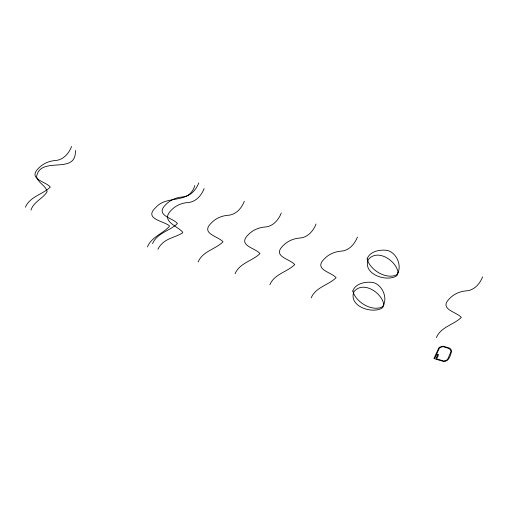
<?xml version="1.0" encoding="UTF-8"?>
<svg xmlns="http://www.w3.org/2000/svg" width="508" height="508" viewBox="0 0 508 508"><rect width="100%" height="100%" fill="white"/><g stroke="black" fill="none" stroke-linecap="round" stroke-linejoin="round"><path stroke-width="0.76" d="M75.374 150.444C76.556 175.749 40.475 155.073 36.57 176.581C37.859 182.969 45.815 185.395 47.155 191.637C43.066 198.603 33.579 201.676 30.975 210.109M71.609 146.482C68.891 153.607 63.036 160.23 54.947 160.553C48.724 161.074 42.697 163.792 38.411 168.383C27.559 179.108 45.561 181.299 50.292 187.071C42.939 194.431 29.851 196.475 25.4 207.239M198.768 182.918C196.044 190.036 190.189 196.666 182.105 196.983C175.876 197.51 169.85 200.228 165.564 204.819C154.711 215.544 172.714 217.735 177.444 223.507C170.091 230.867 157.01 232.912 152.552 243.675M204.146 188.519C201.428 195.637 195.567 202.267 187.484 202.584C181.235 203.111 175.165 205.835 170.948 210.528C160.242 221.367 177.622 225.863 182.778 232.289L182.588 232.848C176.124 237.071 167.602 237.973 161.957 243.732A17.958 13.818 -19.7 0 0 157.924 249.276M244.316 201.257C241.592 208.375 235.737 215.005 227.654 215.322C221.424 215.849 215.398 218.567 211.112 223.158C200.26 233.883 218.262 236.074 222.993 241.846C215.64 249.199 202.559 251.25 198.101 262.014M281.292 212.985C278.575 220.104 272.713 226.733 264.63 227.051C258.401 227.578 252.381 230.295 248.094 234.886C237.242 245.612 255.245 247.802 259.975 253.575C252.622 260.928 239.535 262.979 235.083 273.742M316.046 224.009C313.328 231.127 307.467 237.75 299.383 238.074C293.154 238.601 287.134 241.319 282.848 245.91C271.996 256.635 289.998 258.826 294.729 264.592C287.376 271.951 274.288 274.002 269.837 284.766M357.391 237.122C354.673 244.24 348.812 250.863 340.728 251.187C334.499 251.714 328.479 254.432 324.193 259.017C313.341 269.748 331.343 271.939 336.074 277.705C328.72 285.064 315.633 287.109 311.182 297.879M482.6 276.828C479.882 283.947 474.021 290.576 465.938 290.894C459.708 291.421 453.682 294.138 449.402 298.729C438.544 309.455 456.546 311.645 461.283 317.417C453.923 324.777 440.842 326.822 436.391 337.585M194.799 185.553C189.376 204.622 166.707 194.685 155.937 207.359C143.237 218.853 163.119 220.751 169.348 225.736L169.412 226.365C162.782 233.699 151.486 236.976 147.441 246.913M352.819 291.001C355.352 301.549 370.776 311.341 381.375 307.346A7.588 7.144 26.8 0 0 383.311 305.568C387.655 297.402 382.346 285.267 373.526 282.588C366.3 281.286 355.422 283.153 352.819 291.001M367.125 258.928C369.665 269.481 385.083 279.267 395.688 275.272A7.588 7.144 26.8 0 0 397.624 273.501C401.961 265.328 396.653 253.194 387.833 250.514C380.606 249.212 369.735 251.079 367.125 258.928M451.523 351.314C450.59 355.016 449.409 360.42 445.103 361.417A4.508 3.778 0.9 0 1 443.732 361.505L435.604 359.099L435.826 358.604L443.37 360.928L446.119 360.515L447.745 359.061L450.837 352A3.842 3.219 0.9 0 0 450.85 351.003L449.834 349.142A3.893 3.258 0.9 0 0 448.926 348.494L443.497 346.767A3.912 3.277 0.9 0 0 442.303 346.748L440.055 347.599A4.121 3.448 0.9 0 0 439.268 348.361L434.55 358.762L433.953 358.578L438.734 348.063A4.635 3.88 0.9 0 1 439.649 347.193L443.135 346.196L449.269 348.043A4.489 3.766 0.9 0 1 450.317 348.793L450.856 349.434A5.093 4.267 0.9 0 1 451.396 350.552L451.523 351.314M383.794 304.387L383.28 306.521A6.185 4.655 -5.9 0 1 381.851 308.204C371.481 314.135 348.19 305.975 353.962 291.662C363.131 280.397 381.768 292.646 383.794 304.387M398.101 272.313L397.593 274.447A6.185 4.655 -5.9 0 1 396.164 276.13C385.788 282.067 362.496 273.901 368.275 259.588C377.438 248.329 396.075 260.572 398.101 272.313M436.442 357.238L436.22 357.734L437.204 358.045L437.426 357.549L436.442 357.238M437.051 355.867L436.829 356.362L437.813 356.673L438.036 356.178L437.051 355.867M437.661 354.495L437.439 354.99L438.423 355.302L438.645 354.806L437.661 354.495"/></g></svg>
